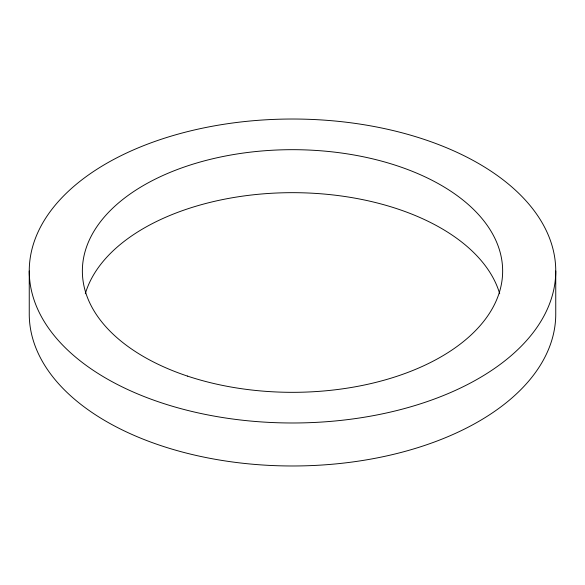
<?xml version="1.0" encoding="UTF-8"?>
<svg xmlns="http://www.w3.org/2000/svg" width="585" height="585" viewBox="0 0 585 585"><rect width="100%" height="100%" fill="white"/><g stroke="black" fill="none" stroke-linecap="round" stroke-linejoin="round"><path stroke-width="0.88" d="M555.75 271.009A263.25 151.983 0 0 1 160.875 402.626A263.25 151.983 0 0 1 160.875 139.384A263.25 151.983 0 0 1 555.75 271.009L555.75 313.991A263.25 151.983 0 0 1 292.5 465.982A263.25 151.983 0 0 1 29.25 313.991L29.25 271.009M85.293 293.772A210.147 121.329 0 0 1 292.5 192.67A210.147 121.329 0 0 1 499.707 293.772M187.427 376.075A210.147 121.329 0 0 0 502.647 271.009A210.147 121.329 0 0 0 187.427 165.935A210.147 121.329 0 0 0 187.427 376.075"/></g></svg>
